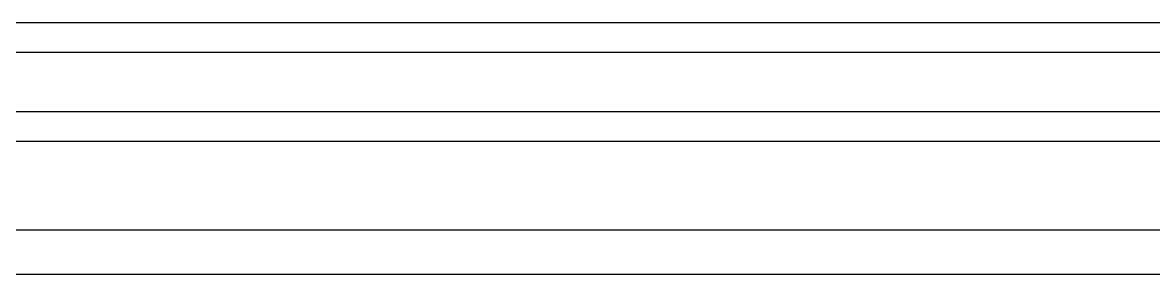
# Model space of a CAD drawing. Header units: inches. Extents: x 1397 to 20304, y -27267 to -746.
# Drawn here: x 14024.96 to 14044.08, y -23866.01 to -23861.76 of the extents above; entities that cross this region are included whole.
import ezdxf

# ---------------------------------------------------------------- set-up
doc = ezdxf.new("R2010")
doc.units = ezdxf.units.IN
doc.header["$LTSCALE"] = 17
doc.header["$MEASUREMENT"] = 0
doc.layers.add('25 BOT BAR', color=12, linetype='Continuous', lineweight=25)

msp = doc.modelspace()

# ---------------------------------------------------------------- linework, layer by layer
at = {"layer": '25 BOT BAR'}
for p, q in [((13916.475, -23861.759), (14064.475, -23861.759)), ((13914.975, -23862.259), (14065.975, -23862.259)), ((13915.475, -23863.259), (14065.475, -23863.259)), ((13915.475, -23863.759), (14065.475, -23863.759)), ((13916.475, -23865.259), (14064.475, -23865.259)), ((13916.475, -23866.009), (14064.475, -23866.009))]:
    msp.add_line(p, q, dxfattribs=at)

doc.saveas('drawing.dxf')
